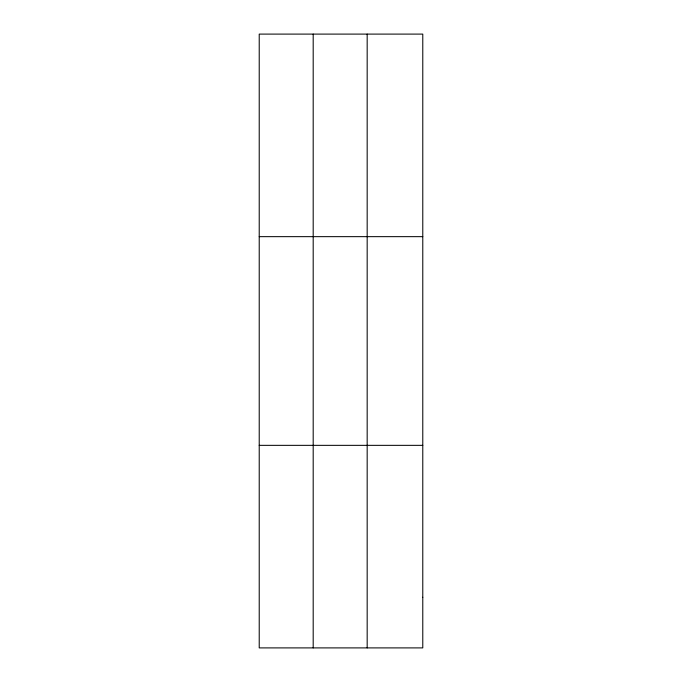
<?xml version="1.0" encoding="UTF-8"?>
<svg xmlns="http://www.w3.org/2000/svg" width="682" height="682" viewBox="0 0 682 682"><rect width="100%" height="100%" fill="white"/><g stroke="black" fill="none" stroke-linecap="round" stroke-linejoin="round"><path stroke-width="1.02" d="M313.191 34.1L313.191 647.9M367.172 34.1L367.172 647.9M259.22 236.654L422.78 236.654M259.22 445.346L422.78 445.346M422.78 597.262L422.78 647.9L259.22 647.9L259.22 34.1L422.78 34.1L422.78 597.262"/></g></svg>
